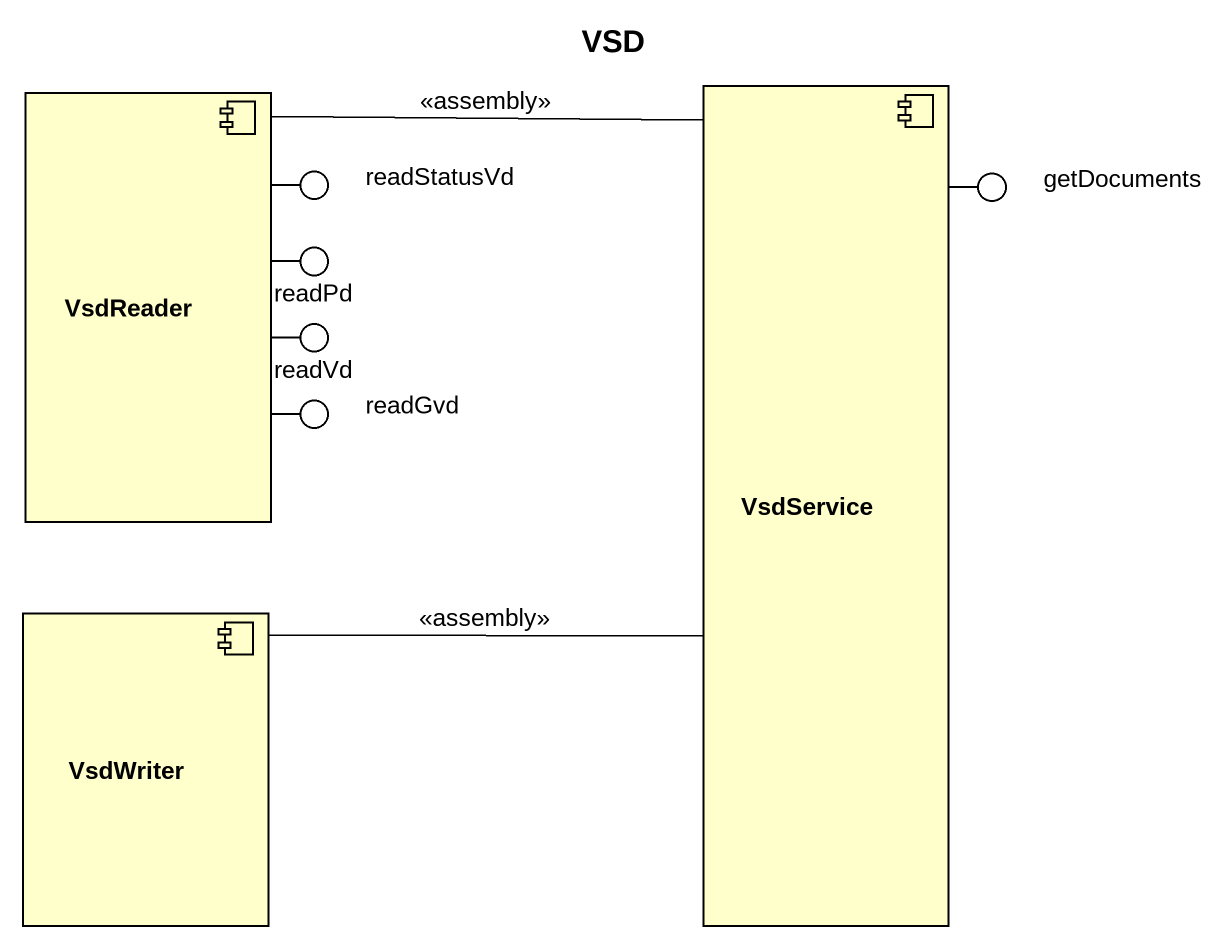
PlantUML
@startuml
title VSD
component VsdReader
component VsdService
() readStatusVd
() readPd
() getDocuments
() readVd
() readGvd
component VsdWriter
VsdReader -up- readStatusVd
VsdReader -right- readPd
VsdService -up- getDocuments
VsdReader -right- readVd
VsdReader -- readGvd
VsdService -left- VsdReader : <<assembly>>
VsdService -left- VsdWriter : <<assembly>>
@enduml
